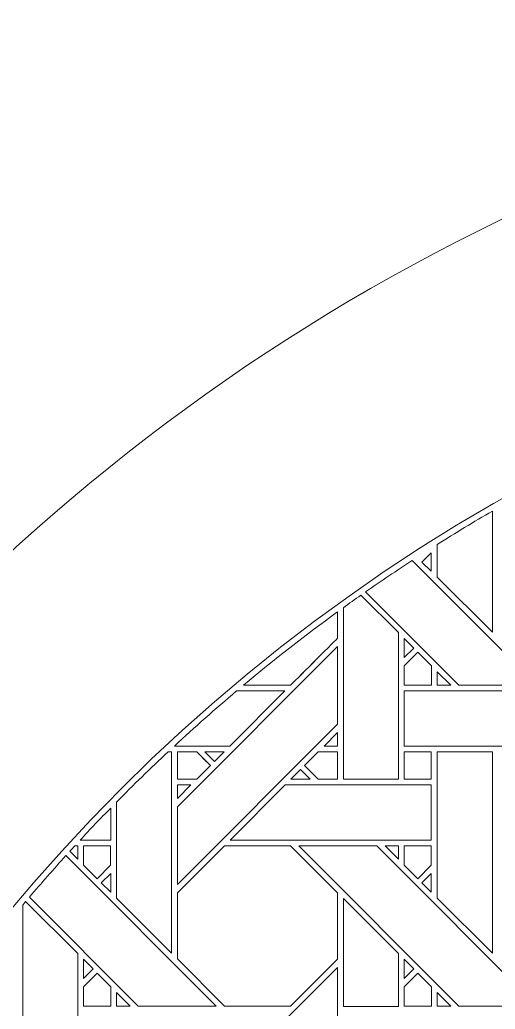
# Model space of a CAD drawing. Header units: inches. Extents: x 6.4 to 18.4, y 3.1 to 15.1.
# Drawn here: x 8.359 to 9.766, y 12.169 to 15.095 of the extents above; entities that cross this region are included whole.
import ezdxf

# ---------------------------------------------------------------- set-up
doc = ezdxf.new("R2010")
doc.units = ezdxf.units.IN
doc.header["$MEASUREMENT"] = 0
doc.layers.add('Design', color=7, linetype='Continuous', lineweight=0)

msp = doc.modelspace()

# ---------------------------------------------------------------- linework, layer by layer
at = {"layer": 'Design'}
for points, knots in [([(12.3829, 15.0948), (9.0691, 15.0948), (6.3829, 12.4085), (6.3829, 9.0948), (6.3829, 5.7811), (9.0691, 3.0948), (12.3829, 3.0948), (15.6966, 3.0948), (18.3829, 5.7811), (18.3829, 9.0948), (18.3829, 12.4085), (15.6966, 15.0948), (12.3829, 15.0948)], [0, 0, 0, 0, 1, 1, 1, 2, 2, 2, 3, 3, 3, 4, 4, 4, 4]), ([(12.3829, 14.3629), (9.4733, 14.3629), (7.1147, 12.0043), (7.1147, 9.0948), (7.1147, 6.1852), (9.4733, 3.8266), (12.3829, 3.8266), (15.2924, 3.8266), (17.651, 6.1852), (17.651, 9.0948), (17.651, 12.0043), (15.2924, 14.3629), (12.3829, 14.3629)], [0, 0, 0, 0, 1, 1, 1, 2, 2, 2, 3, 3, 3, 4, 4, 4, 4]), ([(9.5942, 13.5436), (9.6478, 13.5773), (9.7021, 13.6101), (9.7571, 13.6419), (9.7571, 13.6419), (9.7571, 13.2837), (9.7571, 13.2837), (9.7571, 13.2837), (9.5942, 13.4466), (9.5942, 13.4466), (9.5942, 13.4466), (9.5942, 13.5436), (9.5942, 13.5436)], [0, 0, 0, 0, 1, 1, 1, 2, 2, 2, 3, 3, 3, 4, 4, 4, 4]), ([(9.5766, 13.5191), (9.5766, 13.5191), (9.5766, 13.464), (9.5766, 13.464), (9.5766, 13.464), (9.5488, 13.4913), (9.5488, 13.4913), (9.5488, 13.4913), (9.5766, 13.5191), (9.5766, 13.5191)], [0, 0, 0, 0, 1, 1, 1, 2, 2, 2, 3, 3, 3, 3]), ([(9.5203, 13.4963), (9.5203, 13.4963), (9.8892, 13.1273), (9.8892, 13.1273), (9.8892, 13.1273), (9.6582, 13.1273), (9.6582, 13.1273), (9.6582, 13.1273), (9.3823, 13.4033), (9.3823, 13.4033), (9.4278, 13.435), (9.4738, 13.466), (9.5203, 13.4963)], [0, 0, 0, 0, 1, 1, 1, 2, 2, 2, 3, 3, 3, 4, 4, 4, 4]), ([(9.3163, 13.3564), (9.3335, 13.3689), (9.3508, 13.3812), (9.3682, 13.3934), (9.3682, 13.3934), (9.4791, 13.283), (9.4791, 13.283), (9.4791, 13.283), (9.4791, 12.8493), (9.4791, 12.8493), (9.4791, 12.8493), (9.3163, 12.8493), (9.3163, 12.8493), (9.3163, 12.8493), (9.3163, 13.3564), (9.3163, 13.3564)], [0, 0, 0, 0, 1, 1, 1, 2, 2, 2, 3, 3, 3, 4, 4, 4, 5, 5, 5, 5]), ([(9.2991, 13.3441), (9.2991, 13.3441), (9.2991, 13.2661), (9.2991, 13.2661), (9.2813, 13.2481), (9.1694, 13.1364), (9.1604, 13.1274), (9.1604, 13.1274), (9.0212, 13.1274), (9.0212, 13.1274), (9.1113, 13.2026), (9.204, 13.2749), (9.2991, 13.3441)], [0, 0, 0, 0, 1, 1, 1, 2, 2, 2, 3, 3, 3, 4, 4, 4, 4]), ([(9.2991, 13.3441), (9.2991, 13.3441), (9.2991, 13.2661), (9.2991, 13.2661), (9.2815, 13.2483), (9.1695, 13.1365), (9.1604, 13.1274), (9.1604, 13.1274), (9.0212, 13.1274), (9.0212, 13.1274), (9.1113, 13.2026), (9.204, 13.2749), (9.2991, 13.3441)], [0, 0, 0, 0, 1, 1, 1, 2, 2, 2, 3, 3, 3, 4, 4, 4, 4]), ([(9.4964, 13.2088), (9.4964, 13.2088), (9.4964, 13.2655), (9.4964, 13.2655), (9.4964, 13.2655), (9.5246, 13.2369), (9.5246, 13.2369), (9.5246, 13.2369), (9.4964, 13.2088), (9.4964, 13.2088)], [0, 0, 0, 0, 1, 1, 1, 2, 2, 2, 3, 3, 3, 3]), ([(9.2992, 13.0116), (9.2992, 13.0116), (8.8255, 12.5379), (8.8255, 12.5379), (8.8255, 12.5379), (8.8255, 12.768), (8.8255, 12.768), (8.8255, 12.768), (9.2992, 13.2416), (9.2992, 13.2416), (9.2992, 13.2416), (9.2992, 13.0116), (9.2992, 13.0116)], [0, 0, 0, 0, 1, 1, 1, 2, 2, 2, 3, 3, 3, 4, 4, 4, 4]), ([(9.4963, 13.1844), (9.4963, 13.1844), (9.5367, 13.2247), (9.5367, 13.2247), (9.5367, 13.2247), (9.577, 13.1844), (9.577, 13.1844), (9.577, 13.1844), (9.577, 13.1271), (9.577, 13.1271), (9.577, 13.1271), (9.4963, 13.1271), (9.4963, 13.1271), (9.4963, 13.1271), (9.4963, 13.1844), (9.4963, 13.1844)], [0, 0, 0, 0, 1, 1, 1, 2, 2, 2, 3, 3, 3, 4, 4, 4, 5, 5, 5, 5]), ([(9.5367, 13.2247), (9.5367, 13.2247), (9.577, 13.1844), (9.577, 13.1844), (9.577, 13.1844), (9.577, 13.1271), (9.577, 13.1271), (9.577, 13.1271), (9.4963, 13.1271), (9.4963, 13.1271), (9.4963, 13.1271), (9.4963, 13.1844), (9.4963, 13.1844), (9.4963, 13.1844), (9.5367, 13.2247), (9.5367, 13.2247)], [0, 0, 0, 0, 1, 1, 1, 2, 2, 2, 3, 3, 3, 4, 4, 4, 5, 5, 5, 5]), ([(9.5943, 13.1273), (9.5943, 13.1273), (9.5943, 13.1671), (9.5943, 13.1671), (9.5943, 13.1671), (9.634, 13.1273), (9.634, 13.1273), (9.634, 13.1273), (9.5943, 13.1273), (9.5943, 13.1273)], [0, 0, 0, 0, 1, 1, 1, 2, 2, 2, 3, 3, 3, 3]), ([(9.0004, 13.1101), (9.0004, 13.1101), (9.1433, 13.1101), (9.1433, 13.1101), (9.1433, 13.1101), (8.9806, 12.9474), (8.9806, 12.9474), (8.9806, 12.9474), (8.8164, 12.9474), (8.8164, 12.9474), (8.8765, 13.003), (8.9378, 13.0573), (9.0004, 13.1101)], [0, 0, 0, 0, 1, 1, 1, 2, 2, 2, 3, 3, 3, 4, 4, 4, 4]), ([(10.0921, 13.1101), (10.0921, 13.1101), (9.9293, 12.9474), (9.9293, 12.9474), (9.9293, 12.9474), (9.4964, 12.9474), (9.4964, 12.9474), (9.4964, 12.9474), (9.4964, 13.1101), (9.4964, 13.1101), (9.4964, 13.1101), (10.0921, 13.1101), (10.0921, 13.1101)], [0, 0, 0, 0, 1, 1, 1, 2, 2, 2, 3, 3, 3, 4, 4, 4, 4]), ([(9.2992, 12.9474), (9.2992, 12.9474), (9.2594, 12.9474), (9.2594, 12.9474), (9.2594, 12.9474), (9.2992, 12.9872), (9.2992, 12.9872), (9.2992, 12.9872), (9.2992, 12.9474), (9.2992, 12.9474)], [0, 0, 0, 0, 1, 1, 1, 2, 2, 2, 3, 3, 3, 3]), ([(8.6454, 12.7817), (8.6952, 12.8321), (8.746, 12.8817), (8.7979, 12.9301), (8.7979, 12.9301), (8.8083, 12.9301), (8.8083, 12.9301), (8.8083, 12.9301), (8.8083, 12.335), (8.8083, 12.335), (8.8083, 12.335), (8.6454, 12.4979), (8.6454, 12.4979), (8.6454, 12.4979), (8.6454, 12.7817), (8.6454, 12.7817)], [0, 0, 0, 0, 1, 1, 1, 2, 2, 2, 3, 3, 3, 4, 4, 4, 5, 5, 5, 5]), ([(8.8255, 12.9301), (8.8255, 12.9301), (8.8825, 12.9301), (8.8825, 12.9301), (8.8877, 12.925), (8.9184, 12.8942), (8.9228, 12.8898), (8.9228, 12.8898), (8.8824, 12.8494), (8.8824, 12.8494), (8.8824, 12.8494), (8.8255, 12.8494), (8.8255, 12.8494), (8.8255, 12.8494), (8.8255, 12.9301), (8.8255, 12.9301)], [0, 0, 0, 0, 1, 1, 1, 2, 2, 2, 3, 3, 3, 4, 4, 4, 5, 5, 5, 5]), ([(8.9228, 12.8898), (8.9228, 12.8898), (8.8824, 12.8494), (8.8824, 12.8494), (8.8824, 12.8494), (8.8255, 12.8494), (8.8255, 12.8494), (8.8255, 12.8494), (8.8255, 12.9301), (8.8255, 12.9301), (8.8255, 12.9301), (8.8825, 12.9301), (8.8825, 12.9301), (8.8878, 12.9249), (8.9186, 12.8941), (8.9228, 12.8898)], [0, 0, 0, 0, 1, 1, 1, 2, 2, 2, 3, 3, 3, 4, 4, 4, 5, 5, 5, 5]), ([(8.9069, 12.9301), (8.9069, 12.9301), (8.9634, 12.9301), (8.9634, 12.9301), (8.9634, 12.9301), (8.9351, 12.9019), (8.9351, 12.9019), (8.9351, 12.9019), (8.9069, 12.9301), (8.9069, 12.9301)], [0, 0, 0, 0, 1, 1, 1, 2, 2, 2, 3, 3, 3, 3]), ([(9.2991, 12.8494), (9.2991, 12.8494), (9.242, 12.8494), (9.242, 12.8494), (9.242, 12.8494), (9.2017, 12.8897), (9.2017, 12.8897), (9.2017, 12.8897), (9.2421, 12.9302), (9.2421, 12.9302), (9.2421, 12.9302), (9.2991, 12.9302), (9.2991, 12.9302), (9.2991, 12.9302), (9.2991, 12.8494), (9.2991, 12.8494)], [0, 0, 0, 0, 1, 1, 1, 2, 2, 2, 3, 3, 3, 4, 4, 4, 5, 5, 5, 5]), ([(9.2017, 12.8897), (9.2017, 12.8897), (9.2421, 12.9302), (9.2421, 12.9302), (9.2421, 12.9302), (9.2991, 12.9302), (9.2991, 12.9302), (9.2991, 12.9302), (9.2991, 12.8494), (9.2991, 12.8494), (9.2991, 12.8494), (9.242, 12.8494), (9.242, 12.8494), (9.242, 12.8494), (9.2017, 12.8897), (9.2017, 12.8897)], [0, 0, 0, 0, 1, 1, 1, 2, 2, 2, 3, 3, 3, 4, 4, 4, 5, 5, 5, 5]), ([(9.4963, 12.9301), (9.4963, 12.9301), (9.5766, 12.9301), (9.5766, 12.9301), (9.5766, 12.9301), (9.5766, 12.8494), (9.5766, 12.8494), (9.5766, 12.8494), (9.4963, 12.8494), (9.4963, 12.8494), (9.4963, 12.8494), (9.4963, 12.9301), (9.4963, 12.9301)], [0, 0, 0, 0, 1, 1, 1, 2, 2, 2, 3, 3, 3, 4, 4, 4, 4]), ([(9.5766, 12.9301), (9.5766, 12.9301), (9.5766, 12.8494), (9.5766, 12.8494), (9.5766, 12.8494), (9.4963, 12.8494), (9.4963, 12.8494), (9.4963, 12.8494), (9.4963, 12.9301), (9.4963, 12.9301), (9.4963, 12.9301), (9.5766, 12.9301), (9.5766, 12.9301)], [0, 0, 0, 0, 1, 1, 1, 2, 2, 2, 3, 3, 3, 4, 4, 4, 4]), ([(9.5942, 12.4979), (9.5942, 12.4979), (9.5942, 12.9301), (9.5942, 12.9301), (9.5942, 12.9301), (9.7571, 12.9301), (9.7571, 12.9301), (9.7571, 12.9301), (9.7571, 12.335), (9.7571, 12.335), (9.7571, 12.335), (9.5942, 12.4979), (9.5942, 12.4979)], [0, 0, 0, 0, 1, 1, 1, 2, 2, 2, 3, 3, 3, 4, 4, 4, 4]), ([(9.2178, 12.8493), (9.2178, 12.8493), (9.1613, 12.8493), (9.1613, 12.8493), (9.1613, 12.8493), (9.1896, 12.8776), (9.1896, 12.8776), (9.1896, 12.8776), (9.2178, 12.8493), (9.2178, 12.8493)], [0, 0, 0, 0, 1, 1, 1, 2, 2, 2, 3, 3, 3, 3]), ([(8.8653, 12.8322), (8.8653, 12.8322), (8.8255, 12.7924), (8.8255, 12.7924), (8.8255, 12.7924), (8.8255, 12.8322), (8.8255, 12.8322), (8.8255, 12.8322), (8.8653, 12.8322), (8.8653, 12.8322)], [0, 0, 0, 0, 1, 1, 1, 2, 2, 2, 3, 3, 3, 3]), ([(9.5766, 12.8322), (9.5766, 12.8322), (9.5766, 12.6694), (9.5766, 12.6694), (9.5766, 12.6694), (8.9813, 12.6694), (8.9813, 12.6694), (8.9813, 12.6694), (9.1442, 12.8322), (9.1442, 12.8322), (9.1442, 12.8322), (9.5766, 12.8322), (9.5766, 12.8322)], [0, 0, 0, 0, 1, 1, 1, 2, 2, 2, 3, 3, 3, 4, 4, 4, 4]), ([(8.6279, 12.7639), (8.6279, 12.7639), (8.6279, 12.6694), (8.6279, 12.6694), (8.6279, 12.6694), (8.5378, 12.6694), (8.5378, 12.6694), (8.5674, 12.7012), (8.5974, 12.7328), (8.6279, 12.7639)], [0, 0, 0, 0, 1, 1, 1, 2, 2, 2, 3, 3, 3, 3]), ([(8.522, 12.6522), (8.522, 12.6522), (8.5304, 12.6522), (8.5304, 12.6522), (8.5304, 12.6522), (8.5304, 12.6124), (8.5304, 12.6124), (8.5304, 12.6124), (8.5071, 12.636), (8.5071, 12.636), (8.512, 12.6414), (8.517, 12.6468), (8.522, 12.6522)], [0, 0, 0, 0, 1, 1, 1, 2, 2, 2, 3, 3, 3, 4, 4, 4, 4]), ([(8.5476, 12.6523), (8.5476, 12.6523), (8.6278, 12.6523), (8.6278, 12.6523), (8.6278, 12.6523), (8.6278, 12.5947), (8.6278, 12.5947), (8.6278, 12.5947), (8.5879, 12.5547), (8.5879, 12.5547), (8.5879, 12.5547), (8.5476, 12.5951), (8.5476, 12.5951), (8.5476, 12.5951), (8.5476, 12.6523), (8.5476, 12.6523)], [0, 0, 0, 0, 1, 1, 1, 2, 2, 2, 3, 3, 3, 4, 4, 4, 5, 5, 5, 5]), ([(8.5879, 12.5547), (8.5879, 12.5547), (8.5476, 12.5951), (8.5476, 12.5951), (8.5476, 12.5951), (8.5476, 12.6523), (8.5476, 12.6523), (8.5476, 12.6523), (8.6278, 12.6523), (8.6278, 12.6523), (8.6278, 12.6523), (8.6278, 12.5947), (8.6278, 12.5947), (8.6278, 12.5947), (8.5879, 12.5547), (8.5879, 12.5547)], [0, 0, 0, 0, 1, 1, 1, 2, 2, 2, 3, 3, 3, 4, 4, 4, 5, 5, 5, 5]), ([(8.8255, 12.5135), (8.8255, 12.5135), (8.9642, 12.6523), (8.9642, 12.6523), (8.9642, 12.6523), (9.1604, 12.6523), (9.1604, 12.6523), (9.1604, 12.6523), (9.2991, 12.5135), (9.2991, 12.5135), (9.2991, 12.5135), (9.2991, 12.3173), (9.2991, 12.3173), (9.2813, 12.2994), (9.1694, 12.1876), (9.1604, 12.1786), (9.1604, 12.1786), (8.9647, 12.1786), (8.9647, 12.1786), (8.9647, 12.1786), (8.8255, 12.3179), (8.8255, 12.3179), (8.8255, 12.3179), (8.8255, 12.5135), (8.8255, 12.5135)], [0, 0, 0, 0, 1, 1, 1, 2, 2, 2, 3, 3, 3, 4, 4, 4, 5, 5, 5, 6, 6, 6, 7, 7, 7, 8, 8, 8, 8]), ([(9.1604, 12.6523), (9.1604, 12.6523), (9.2991, 12.5135), (9.2991, 12.5135), (9.2991, 12.5135), (9.2991, 12.3173), (9.2991, 12.3173), (9.281, 12.2991), (9.1691, 12.1874), (9.1604, 12.1786), (9.1604, 12.1786), (8.9647, 12.1786), (8.9647, 12.1786), (8.9647, 12.1786), (8.8255, 12.3179), (8.8255, 12.3179), (8.8255, 12.3179), (8.8255, 12.5135), (8.8255, 12.5135), (8.8255, 12.5135), (8.9642, 12.6523), (8.9642, 12.6523), (8.9642, 12.6523), (9.1604, 12.6523), (9.1604, 12.6523)], [0, 0, 0, 0, 1, 1, 1, 2, 2, 2, 3, 3, 3, 4, 4, 4, 5, 5, 5, 6, 6, 6, 7, 7, 7, 8, 8, 8, 8]), ([(9.8892, 12.1786), (9.8892, 12.1786), (9.6582, 12.1786), (9.6582, 12.1786), (9.6582, 12.1786), (9.1846, 12.6522), (9.1846, 12.6522), (9.1846, 12.6522), (9.4156, 12.6522), (9.4156, 12.6522), (9.4156, 12.6522), (9.8892, 12.1786), (9.8892, 12.1786)], [0, 0, 0, 0, 1, 1, 1, 2, 2, 2, 3, 3, 3, 4, 4, 4, 4]), ([(9.4397, 12.6522), (9.4397, 12.6522), (9.4791, 12.6522), (9.4791, 12.6522), (9.4791, 12.6522), (9.4791, 12.6124), (9.4791, 12.6124), (9.4791, 12.6124), (9.4397, 12.6522), (9.4397, 12.6522)], [0, 0, 0, 0, 1, 1, 1, 2, 2, 2, 3, 3, 3, 3]), ([(9.4963, 12.6523), (9.4963, 12.6523), (9.5766, 12.6523), (9.5766, 12.6523), (9.5766, 12.6523), (9.5766, 12.5947), (9.5766, 12.5947), (9.5766, 12.5947), (9.5366, 12.5547), (9.5366, 12.5547), (9.5366, 12.5547), (9.4963, 12.5951), (9.4963, 12.5951), (9.4963, 12.5951), (9.4963, 12.6523), (9.4963, 12.6523)], [0, 0, 0, 0, 1, 1, 1, 2, 2, 2, 3, 3, 3, 4, 4, 4, 5, 5, 5, 5]), ([(9.5766, 12.5947), (9.5766, 12.5947), (9.5366, 12.5547), (9.5366, 12.5547), (9.5366, 12.5547), (9.4963, 12.5951), (9.4963, 12.5951), (9.4963, 12.5951), (9.4963, 12.6523), (9.4963, 12.6523), (9.4963, 12.6523), (9.5766, 12.6523), (9.5766, 12.6523), (9.5766, 12.6523), (9.5766, 12.5947), (9.5766, 12.5947)], [0, 0, 0, 0, 1, 1, 1, 2, 2, 2, 3, 3, 3, 4, 4, 4, 5, 5, 5, 5]), ([(8.4956, 12.6235), (8.4956, 12.6235), (8.9405, 12.1786), (8.9405, 12.1786), (8.9405, 12.1786), (8.7095, 12.1786), (8.7095, 12.1786), (8.7095, 12.1786), (8.3875, 12.5006), (8.3875, 12.5006), (8.4229, 12.5421), (8.4589, 12.5831), (8.4956, 12.6235)], [0, 0, 0, 0, 1, 1, 1, 2, 2, 2, 3, 3, 3, 4, 4, 4, 4]), ([(8.6279, 12.5704), (8.6279, 12.5704), (8.6279, 12.5152), (8.6279, 12.5152), (8.6279, 12.5152), (8.6001, 12.5426), (8.6001, 12.5426), (8.6001, 12.5426), (8.6279, 12.5704), (8.6279, 12.5704)], [0, 0, 0, 0, 1, 1, 1, 2, 2, 2, 3, 3, 3, 3]), ([(9.5766, 12.5704), (9.5766, 12.5704), (9.5766, 12.5152), (9.5766, 12.5152), (9.5766, 12.5152), (9.5488, 12.5426), (9.5488, 12.5426), (9.5488, 12.5426), (9.5766, 12.5704), (9.5766, 12.5704)], [0, 0, 0, 0, 1, 1, 1, 2, 2, 2, 3, 3, 3, 3]), ([(9.4791, 12.177), (9.4791, 12.177), (9.3163, 12.177), (9.3163, 12.177), (9.3163, 12.177), (9.3163, 12.4964), (9.3163, 12.4964), (9.3163, 12.4964), (9.4791, 12.3343), (9.4791, 12.3343), (9.4791, 12.3343), (9.4791, 12.177), (9.4791, 12.177)], [0, 0, 0, 0, 1, 1, 1, 2, 2, 2, 3, 3, 3, 4, 4, 4, 4]), ([(8.3676, 12.4772), (8.3676, 12.4772), (8.3764, 12.4876), (8.3764, 12.4876), (8.3764, 12.4876), (8.5303, 12.3343), (8.5303, 12.3343), (8.5303, 12.3343), (8.5303, 11.9006), (8.5303, 11.9006), (8.5303, 11.9006), (8.3676, 11.9006), (8.3676, 11.9006), (8.3676, 11.9006), (8.3676, 12.4772), (8.3676, 12.4772)], [0, 0, 0, 0, 1, 1, 1, 2, 2, 2, 3, 3, 3, 4, 4, 4, 5, 5, 5, 5]), ([(8.5476, 12.26), (8.5476, 12.26), (8.5476, 12.3168), (8.5476, 12.3168), (8.5476, 12.3168), (8.5758, 12.2882), (8.5758, 12.2882), (8.5758, 12.2882), (8.5476, 12.26), (8.5476, 12.26)], [0, 0, 0, 0, 1, 1, 1, 2, 2, 2, 3, 3, 3, 3]), ([(9.2992, 12.0628), (9.2992, 12.0628), (8.8255, 11.5892), (8.8255, 11.5892), (8.8255, 11.5892), (8.8255, 11.8193), (8.8255, 11.8193), (8.8255, 11.8193), (9.2992, 12.2929), (9.2992, 12.2929), (9.2992, 12.2929), (9.2992, 12.0628), (9.2992, 12.0628)], [0, 0, 0, 0, 1, 1, 1, 2, 2, 2, 3, 3, 3, 4, 4, 4, 4]), ([(9.4964, 12.26), (9.4964, 12.26), (9.4964, 12.3168), (9.4964, 12.3168), (9.4964, 12.3168), (9.5246, 12.2882), (9.5246, 12.2882), (9.5246, 12.2882), (9.4964, 12.26), (9.4964, 12.26)], [0, 0, 0, 0, 1, 1, 1, 2, 2, 2, 3, 3, 3, 3]), ([(8.6282, 12.1784), (8.6282, 12.1784), (8.5476, 12.1784), (8.5476, 12.1784), (8.5476, 12.1784), (8.5476, 12.2357), (8.5476, 12.2357), (8.5476, 12.2357), (8.5879, 12.276), (8.5879, 12.276), (8.5879, 12.276), (8.6282, 12.2357), (8.6282, 12.2357), (8.6282, 12.2357), (8.6282, 12.1784), (8.6282, 12.1784)], [0, 0, 0, 0, 1, 1, 1, 2, 2, 2, 3, 3, 3, 4, 4, 4, 5, 5, 5, 5]), ([(8.5879, 12.276), (8.5879, 12.276), (8.6282, 12.2357), (8.6282, 12.2357), (8.6282, 12.2357), (8.6282, 12.1784), (8.6282, 12.1784), (8.6282, 12.1784), (8.5476, 12.1784), (8.5476, 12.1784), (8.5476, 12.1784), (8.5476, 12.2357), (8.5476, 12.2357), (8.5476, 12.2357), (8.5879, 12.276), (8.5879, 12.276)], [0, 0, 0, 0, 1, 1, 1, 2, 2, 2, 3, 3, 3, 4, 4, 4, 5, 5, 5, 5]), ([(9.4963, 12.1784), (9.4963, 12.1784), (9.4963, 12.2357), (9.4963, 12.2357), (9.4963, 12.2357), (9.5367, 12.276), (9.5367, 12.276), (9.5367, 12.276), (9.577, 12.2357), (9.577, 12.2357), (9.577, 12.2357), (9.577, 12.1784), (9.577, 12.1784), (9.577, 12.1784), (9.4963, 12.1784), (9.4963, 12.1784)], [0, 0, 0, 0, 1, 1, 1, 2, 2, 2, 3, 3, 3, 4, 4, 4, 5, 5, 5, 5]), ([(9.5367, 12.276), (9.5367, 12.276), (9.577, 12.2357), (9.577, 12.2357), (9.577, 12.2357), (9.577, 12.1784), (9.577, 12.1784), (9.577, 12.1784), (9.4963, 12.1784), (9.4963, 12.1784), (9.4963, 12.1784), (9.4963, 12.2357), (9.4963, 12.2357), (9.4963, 12.2357), (9.5367, 12.276), (9.5367, 12.276)], [0, 0, 0, 0, 1, 1, 1, 2, 2, 2, 3, 3, 3, 4, 4, 4, 5, 5, 5, 5]), ([(8.6455, 12.1786), (8.6455, 12.1786), (8.6455, 12.2184), (8.6455, 12.2184), (8.6455, 12.2184), (8.6853, 12.1786), (8.6853, 12.1786), (8.6853, 12.1786), (8.6455, 12.1786), (8.6455, 12.1786)], [0, 0, 0, 0, 1, 1, 1, 2, 2, 2, 3, 3, 3, 3]), ([(9.5943, 12.1786), (9.5943, 12.1786), (9.5943, 12.2184), (9.5943, 12.2184), (9.5943, 12.2184), (9.634, 12.1786), (9.634, 12.1786), (9.634, 12.1786), (9.5943, 12.1786), (9.5943, 12.1786)], [0, 0, 0, 0, 1, 1, 1, 2, 2, 2, 3, 3, 3, 3])]:
    msp.add_open_spline(points, degree=3, knots=knots, dxfattribs=at)

doc.saveas('drawing.dxf')
